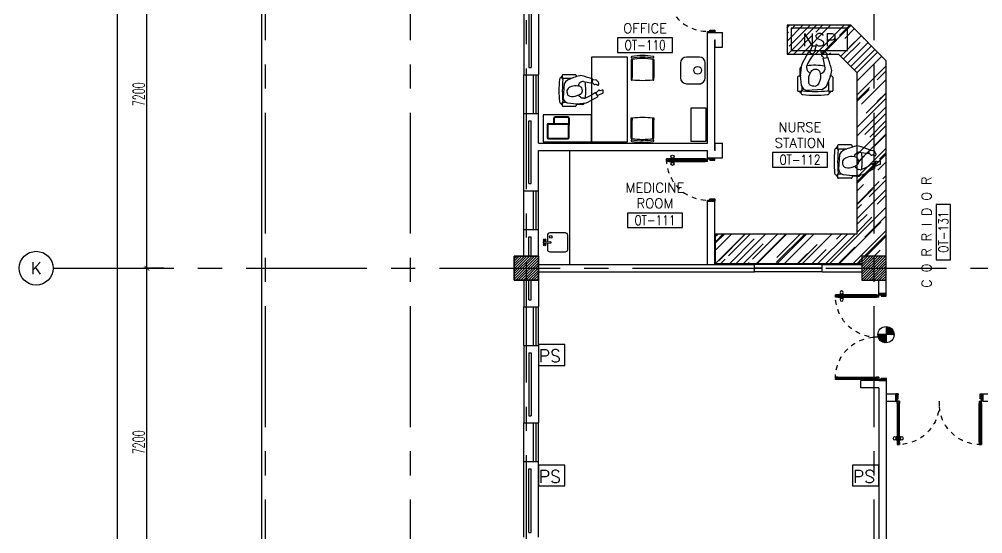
# Model space of a CAD drawing. Extents: x 275967.8 to 276060, y 57291.9 to 57371.4.
# Drawn here: x 275967.84 to 275987.79, y 57337.69 to 57348.33 of the extents above; entities that cross this region are included whole.
import ezdxf
from ezdxf.enums import TextEntityAlignment as Align

# ---------------------------------------------------------------- set-up
doc = ezdxf.new("R2010")
doc.units = 0
doc.header["$MEASUREMENT"] = 0
doc.header["$PDMODE"] = 34
doc.linetypes.add('CENTERX2', pattern=[4, 2.5, -0.5, 0.5, -0.5])
doc.linetypes.add('HIDDEN', pattern=[0.375, 0.25, -0.125])
doc.layers.get('0').update_dxf_attribs({"color": 11, "linetype": 'CONTINUOUS'})
doc.layers.get('DEFPOINTS').update_dxf_attribs({"color": 11, "linetype": 'CONTINUOUS'})
for name, color, linetype in [('AX-CR', 11, 'CONTINUOUS'), ('AX-DIM', 11, 'CONTINUOUS'), ('AX-TXT', 11, 'CONTINUOUS'), ('AXES', 11, 'CENTERX2'), ('COL', 11, 'CONTINUOUS'), ('COUNTER', 11, 'CONTINUOUS'), ('DOOR', 11, 'CONTINUOUS'), ('E-SYSTEM', 4, 'CONTINUOUS'), ('HAT', 11, 'CONTINUOUS'), ('INSUL', 11, 'CONTINUOUS'), ('NON-MEDICAL', 11, 'CONTINUOUS'), ('RM-BOX', 11, 'CONTINUOUS'), ('RM-NAME', 11, 'CONTINUOUS'), ('RM-NO', 11, 'CONTINUOUS'), ('WALL', 11, 'CONTINUOUS'), ('WIN', 11, 'CONTINUOUS')]:
    doc.layers.add(name, color=color, linetype=linetype)
doc.styles.add('ROMANS', font='ROMANS.shx', dxfattribs={"width": 0.6})
doc.dimstyles.new('STANDARD in', dxfattribs={"dimtxt": 0.24, "dimasz": 0.1, "dimexe": 0.07, "dimexo": 0.05, "dimgap": 0.05, "dimtad": 1, "dimdec": 0, "dimlfac": 1000, "dimzin": 0, "dimdsep": 46, "dimtxsty": 'ROMANS', "dimblk": 'ARCHTICK', "dimcen": 0.05, "dimdle": 0.05, "dimclrd": 7, "dimclre": 7, "dimclrt": 2, "dimadec": 0, "dimazin": 0, "dimtfac": 1, "dimtdec": 0, "dimtmove": 2, "dimatfit": 3, "dimldrblk": 'ARCHTICK', "dimfxl": 0, "dimtolj": 1, "dimtzin": 0, "dimarcsym": 0})

# ---------------------------------------------------------------- blocks, each defined once
blk = doc.blocks.new('RM1')
at = {"layer": 'RM-BOX'}
blk.add_lwpolyline([(570, -200), (-570, -200), (-570, -500), (570, -500)], close=True, dxfattribs=at)
at = {"layer": 'RM-NAME', "style": 'ROMANS'}
for tag, p in [('ROOMNAME1', (0, 324)), ('ROOMNAME2', (0, 0))]:
    blk.add_attdef(tag, text='', height=200, dxfattribs=at).set_placement(p, align=Align.MIDDLE)
at = {"layer": 'RM-NO', "style": 'ROMANS', "width": 0.8}
blk.add_attdef('ROOMNO', text='', height=200, dxfattribs=at).set_placement((0, -350), align=Align.MIDDLE)
blk = doc.blocks.new('*X56')
at = {"color": 0}
for p, q in [((31339, 162702), (31827, 163190)), ((31339, 162755), (31774, 163190)), ((31339, 162808), (31721, 163190)), ((31339, 162861), (31668, 163190)), ((31339, 162914), (31615, 163190)), ((31339, 162967), (31562, 163190)), ((31339, 163020), (31509, 163190)), ((31339, 163073), (31456, 163190)), ((31339, 163126), (31403, 163190)), ((31339, 163179), (31350, 163190)), ((31380, 162690), (31839, 163149)), ((31433, 162690), (31839, 163096)), ((31486, 162690), (31839, 163043)), ((31539, 162690), (31839, 162990)), ((31592, 162690), (31839, 162937)), ((31645, 162690), (31839, 162884)), ((31698, 162690), (31839, 162831)), ((31751, 162690), (31839, 162778)), ((31804, 162690), (31839, 162725))]:
    blk.add_line(p, q, dxfattribs=at)
blk = doc.blocks.new('*X55')
at = {"color": 0}
for p, q in [((24139, 162714), (24614, 163190)), ((24139, 162768), (24561, 163190)), ((24139, 162821), (24508, 163190)), ((24139, 162874), (24455, 163190)), ((24139, 162927), (24402, 163190)), ((24139, 162980), (24349, 163190)), ((24139, 163033), (24296, 163190)), ((24139, 163086), (24243, 163190)), ((24139, 163139), (24190, 163190)), ((24168, 162690), (24639, 163161)), ((24221, 162690), (24639, 163108)), ((24274, 162690), (24639, 163055)), ((24327, 162690), (24639, 163002)), ((24380, 162690), (24639, 162949)), ((24433, 162690), (24639, 162896)), ((24486, 162690), (24639, 162843)), ((24539, 162690), (24639, 162790)), ((24592, 162690), (24639, 162737))]:
    blk.add_line(p, q, dxfattribs=at)
blk = doc.blocks.new('AXL')
at = {"layer": 'AX-CR'}
blk.add_circle((-350, 0), 350, dxfattribs=at)
at = {"layer": 'AX-TXT', "style": 'ROMANS'}
blk.add_attdef('AX', text='', height=250, dxfattribs=at).set_placement((-350, 0), align=Align.MIDDLE)
blk = doc.blocks.new('_ARCHTICK')
at = {"color": 0, "linetype": 'ByBlock', "const_width": 0.15}
blk.add_lwpolyline([(-0.5, -0.5), (0.5, 0.5)], dxfattribs=at)
blk = doc.blocks.new('*D166')
at = {"layer": 'AX-DIM', "color": 7, "lineweight": -2, "ltscale": 0.3}
for p, q in [((275969.869, 57298.463), (275969.869, 57357.883)), ((275977.99, 57357.833), (275969.799, 57357.833)), ((275978.669, 57298.513), (275969.799, 57298.513))]:
    blk.add_line(p, q, dxfattribs=at)
at = {"layer": 'DEFPOINTS', "color": 0, "ltscale": 0.3}
for p in [(275969.869, 57357.833), (275978.04, 57357.833), (275978.719, 57298.513)]:
    blk.add_point(p, dxfattribs=at)
at = {"layer": 'AX-DIM', "color": 7, "lineweight": -2, "ltscale": 0.3, "xscale": 0.1, "yscale": 0.1, "zscale": 0.1}
for p, rotation in [((275969.869, 57357.833), 90), ((275969.869, 57298.513), 270)]:
    blk.add_blockref('_ARCHTICK', p, dxfattribs=dict(at, rotation=rotation))
at = {"layer": 'AX-DIM', "color": 2, "ltscale": 0.3, "insert": (275969.699, 57328.173), "char_height": 0.24, "attachment_point": 5, "rotation": 90, "style": 'ROMANS'}
blk.add_mtext('\\A1;59320', dxfattribs=at)
blk = doc.blocks.new('*D162')
at = {"layer": 'AX-DIM', "color": 7, "lineweight": -2, "ltscale": 0.3}
for p, q in [((275970.83, 57350.383), (275970.41, 57350.383)), ((275970.48, 57343.133), (275970.48, 57350.433)), ((275970.83, 57343.183), (275970.41, 57343.183))]:
    blk.add_line(p, q, dxfattribs=at)
at = {"layer": 'DEFPOINTS', "color": 0, "ltscale": 0.3}
for p in [(275970.48, 57350.383), (275970.88, 57350.383), (275970.88, 57343.183)]:
    blk.add_point(p, dxfattribs=at)
at = {"layer": 'AX-DIM', "color": 7, "lineweight": -2, "ltscale": 0.3, "xscale": 0.1, "yscale": 0.1, "zscale": 0.1}
for p, rotation in [((275970.48, 57350.383), 90), ((275970.48, 57343.183), 270)]:
    blk.add_blockref('_ARCHTICK', p, dxfattribs=dict(at, rotation=rotation))
at = {"layer": 'AX-DIM', "color": 2, "ltscale": 0.3, "insert": (275970.31, 57346.783), "char_height": 0.24, "attachment_point": 5, "rotation": 90, "style": 'ROMANS'}
blk.add_mtext('\\A1;7200', dxfattribs=at)
blk = doc.blocks.new('*D161')
at = {"layer": 'AX-DIM', "color": 7, "lineweight": -2, "ltscale": 0.3}
for p, q in [((275970.83, 57343.183), (275970.41, 57343.183)), ((275970.48, 57335.933), (275970.48, 57343.233)), ((275970.83, 57335.983), (275970.41, 57335.983))]:
    blk.add_line(p, q, dxfattribs=at)
at = {"layer": 'DEFPOINTS', "color": 0, "ltscale": 0.3}
for p in [(275970.48, 57343.183), (275970.88, 57343.183), (275970.88, 57335.983)]:
    blk.add_point(p, dxfattribs=at)
at = {"layer": 'AX-DIM', "color": 7, "lineweight": -2, "ltscale": 0.3, "xscale": 0.1, "yscale": 0.1, "zscale": 0.1}
for p, rotation in [((275970.48, 57343.183), 90), ((275970.48, 57335.983), 270)]:
    blk.add_blockref('_ARCHTICK', p, dxfattribs=dict(at, rotation=rotation))
at = {"layer": 'AX-DIM', "color": 2, "ltscale": 0.3, "insert": (275970.31, 57339.583), "char_height": 0.24, "attachment_point": 5, "rotation": 90, "style": 'ROMANS'}
blk.add_mtext('\\A1;7200', dxfattribs=at)
blk = doc.blocks.new('COL50')
at = {"layer": 'COL'}
blk.add_lwpolyline([(-250, 250), (-250, -250), (250, -250), (250, 250)], close=True, dxfattribs=at)
blk = doc.blocks.new('*D150')
at = {"layer": 'AX-DIM', "color": 7, "lineweight": -2, "ltscale": 0.3}
for p, q in [((275972.86, 57333.883), (275972.86, 57370.081)), ((275978.085, 57357.883), (275978.085, 57370.081)), ((275972.81, 57370.011), (275978.135, 57370.011))]:
    blk.add_line(p, q, dxfattribs=at)
at = {"layer": 'DEFPOINTS', "color": 0, "ltscale": 0.3}
for p in [(275978.085, 57370.011), (275978.085, 57357.833), (275972.86, 57333.833)]:
    blk.add_point(p, dxfattribs=at)
at = {"layer": 'AX-DIM', "color": 7, "lineweight": -2, "ltscale": 0.3, "xscale": 0.1, "yscale": 0.1, "zscale": 0.1, "rotation": 180}
blk.add_blockref('_ARCHTICK', (275972.86, 57370.011), dxfattribs=at)
at = {"layer": 'AX-DIM', "color": 7, "lineweight": -2, "ltscale": 0.3, "xscale": 0.1, "yscale": 0.1, "zscale": 0.1}
blk.add_blockref('_ARCHTICK', (275978.085, 57370.011), dxfattribs=at)
at = {"layer": 'AX-DIM', "color": 2, "ltscale": 0.3, "insert": (275975.473, 57370.181), "char_height": 0.24, "attachment_point": 5, "style": 'ROMANS'}
blk.add_mtext('\\A1;5225', dxfattribs=at)
blk = doc.blocks.new('A1')
at = {"layer": 'COUNTER'}
for p, q in [((1319, 0), (0, 0)), ((0, 0), (0, -600)), ((2050, -731), (1319, 0)), ((1070, -600), (0, -600)), ((1450, -980), (1070, -600)), ((2050, -4775), (2050, -731)), ((1450, -4312), (1450, -980)), ((-1480, -4312), (1450, -4312)), ((-1480, -4927), (-1480, -4312)), ((-1480, -4927), (1550, -4927))]:
    blk.add_line(p, q, dxfattribs=at)
blk = doc.blocks.new('A$C272A55A0')
at = {"layer": 'DOOR', "color": 0, "linetype": 'ByBlock'}
for p, q in [((0, 900), (0, 1050)), ((50, 1050), (0, 1050)), ((50, 950), (50, 1050)), ((1750, 950), (1750, 1050)), ((1750, 1050), (1800, 1050)), ((1800, 1050), (1800, 900)), ((0, 900), (25, 900)), ((25, 950), (50, 950)), ((25, 900), (25, 950)), ((75, 900), (25, 900)), ((25, 850), (25, 900)), ((42, 850), (25, 850)), ((58, 870), (42, 870)), ((42, 870), (42, 850)), ((58, 850), (58, 870)), ((75, 850), (58, 850)), ((75, 900), (75, 850)), ((1725, 900), (1775, 900)), ((1725, 900), (1725, 850)), ((1725, 850), (1742, 850)), ((1742, 870), (1758, 870)), ((1742, 850), (1742, 870)), ((1775, 950), (1750, 950)), ((1758, 870), (1758, 850)), ((1758, 850), (1775, 850)), ((1775, 900), (1775, 950)), ((1800, 900), (1775, 900)), ((1775, 850), (1775, 900)), ((25, 50), (42, 50)), ((25, 50), (25, 0)), ((25, 0), (75, 0)), ((75, 0), (25, 0)), ((42, 50), (42, 30)), ((42, 30), (58, 30)), ((58, 50), (75, 50)), ((58, 50), (58, 30)), ((75, 50), (75, 0)), ((1718, 160), (1709, 160)), ((1709, 95), (1709, 160)), ((1718, 95), (1709, 95)), ((1725, 173), (1718, 173)), ((1718, 173), (1718, 83)), ((1718, 95), (1718, 160)), ((1725, 83), (1718, 83)), ((1742, 50), (1725, 50)), ((1725, 50), (1725, 0)), ((1775, 0), (1725, 0)), ((1725, 0), (1775, 0)), ((1742, 50), (1742, 30)), ((1758, 30), (1742, 30)), ((1775, 50), (1758, 50)), ((1758, 50), (1758, 30)), ((1775, 173), (1782, 173)), ((1775, 83), (1782, 83)), ((1775, 50), (1775, 0)), ((1782, 173), (1782, 83)), ((1782, 160), (1791, 160)), ((1782, 95), (1782, 160)), ((1782, 95), (1791, 95)), ((1791, 95), (1791, 160))]:
    blk.add_line(p, q, dxfattribs=at)
at = {"layer": 'DOOR', "color": 9, "linetype": 'ByBlock'}
for p, q in [((50, 1050), (0, 1010)), ((50, 1050), (0, 937)), ((50, 1050), (37, 950)), ((1750, 1050), (1800, 1010)), ((1750, 1050), (1800, 937)), ((1750, 1050), (1763, 950))]:
    blk.add_line(p, q, dxfattribs=at)
at = {"layer": 'DOOR', "linetype": 'ByBlock'}
for p, q in [((25, 850), (25, 50)), ((42, 850), (42, 50)), ((58, 850), (58, 50)), ((75, 50), (75, 850)), ((1725, 50), (1725, 850)), ((1742, 850), (1742, 50)), ((1758, 850), (1758, 50)), ((1775, 850), (1775, 50))]:
    blk.add_line(p, q, dxfattribs=at)
at = {"layer": 'DOOR', "color": 0, "linetype": 'ByBlock'}
for centre in [(1676, 128), (1824, 128)]:
    blk.add_circle(centre, 32.4, dxfattribs=at)
at = {"layer": 'DOOR', "color": 9, "linetype": 'ByBlock'}
for centre, radius, start, end in [((50, 1050), 54.4, 203.2074, 270), ((50, 1050), 34.4, 180, 270), ((50, 1050), 14.4, 180, 270), ((1750, 1050), 14.4, 270, 0), ((1750, 1050), 34.4, 270, 0), ((1750, 1050), 54.4, 270, 336.7926), ((50, 1050), 74.4, 227.7764, 270), ((50, 1050), 94.4, 238.0182, 270), ((50, 1050), 114, 244.0838, 257.3774), ((50, 1050), 134, 248.1598, 259.28), ((50, 1050), 154, 251.1053, 256.2858), ((1750, 1050), 74.4, 270, 312.2236), ((1750, 1050), 94.4, 270, 301.9818), ((1750, 1050), 114, 282.6226, 295.9162), ((1750, 1050), 134, 280.72, 291.8402), ((1750, 1050), 154, 283.7142, 288.8947)]:
    blk.add_arc(centre, radius, start, end, dxfattribs=at)
at = {"layer": 'DOOR', "linetype": 'HIDDEN', "ltscale": 0.5}
for centre, start, end in [((50, 851), 268.3174, 3.2965), ((1750, 851), 176.7035, 271.6826)]:
    blk.add_arc(centre, 851, start, end, dxfattribs=at)
at = {"layer": 'WALL', "linetype": 'ByBlock'}
blk.add_line((1800, 900), (1800, 1050), dxfattribs=at)
blk = doc.blocks.new('DOOR90')
at = {"layer": 'DOOR', "color": 0, "linetype": 'ByBlock'}
for p, q in [((-150, 0), (-150, -25)), ((-150, 0), (0, 0)), ((0, -50), (0, 0)), ((-1000, -25), (-1000, -75)), ((-1000, -75), (-1000, -25)), ((-950, -25), (-1000, -25)), ((-950, -75), (-1000, -75)), ((-970, -42), (-970, -58)), ((-950, -42), (-970, -42)), ((-950, -58), (-970, -58)), ((-950, -25), (-950, -42)), ((-950, -58), (-950, -75)), ((-918, -25), (-918, -18)), ((-828, -18), (-918, -18)), ((-918, -75), (-918, -82)), ((-828, -82), (-918, -82)), ((-905, -18), (-905, -9)), ((-905, -9), (-840, -9)), ((-905, -18), (-840, -18)), ((-905, -82), (-905, -91)), ((-905, -82), (-840, -82)), ((-905, -91), (-840, -91)), ((-840, -18), (-840, -9)), ((-840, -82), (-840, -91)), ((-828, -25), (-828, -18)), ((-828, -75), (-828, -82)), ((-200, -42), (-200, -25)), ((-200, -25), (-150, -25)), ((-180, -42), (-200, -42)), ((-200, -75), (-200, -58)), ((-200, -58), (-180, -58)), ((-150, -75), (-200, -75)), ((-180, -58), (-180, -42)), ((-150, -75), (-150, -25)), ((-150, -25), (-100, -25)), ((-100, -25), (-100, -50)), ((-100, -50), (0, -50)), ((-150, -900), (-150, -875)), ((-150, -875), (-100, -875)), ((0, -900), (-150, -900)), ((-150, -900), (0, -900)), ((-100, -850), (0, -850)), ((-100, -875), (-100, -850)), ((0, -850), (0, -900))]:
    blk.add_line(p, q, dxfattribs=at)
at = {"layer": 'DOOR', "color": 9, "linetype": 'ByBlock'}
for p, q in [((0, -50), (-114, 0)), ((0, -50), (-40, 0)), ((0, -50), (-100, -37)), ((0, -850), (-114, -900)), ((0, -850), (-100, -863)), ((0, -850), (-40, -900))]:
    blk.add_line(p, q, dxfattribs=at)
at = {"layer": 'DOOR', "linetype": 'ByBlock'}
for p, q in [((-200, -25), (-950, -25)), ((-200, -42), (-950, -42)), ((-200, -58), (-950, -58)), ((-950, -75), (-200, -75))]:
    blk.add_line(p, q, dxfattribs=at)
at = {"layer": 'DOOR', "color": 0, "linetype": 'ByBlock'}
for centre in [(-873, 24), (-873, -124)]:
    blk.add_circle(centre, 32.4, dxfattribs=at)
at = {"layer": 'DOOR', "color": 9, "linetype": 'ByBlock'}
for centre, radius, start, end in [((0, -50), 154, 161.1053, 166.2858), ((0, -50), 134, 158.1598, 169.28), ((0, -50), 94.4, 148.0182, 180), ((0, -50), 74.4, 137.7764, 180), ((0, -50), 114, 154.0838, 167.3774), ((0, -50), 54.4, 113.2074, 180), ((0, -50), 34.4, 90, 180), ((0, -50), 14.4, 90, 180), ((0, -850), 154, 193.7142, 198.8947), ((0, -850), 134, 190.72, 201.8402), ((0, -850), 94.4, 180, 211.9818), ((0, -850), 74.4, 180, 222.2236), ((0, -850), 54.4, 180, 246.7926), ((0, -850), 34.4, 180, 270), ((0, -850), 14.4, 180, 270)]:
    blk.add_arc(centre, radius, start, end, dxfattribs=at)
at = {"layer": 'DOOR', "linetype": 'HIDDEN', "ltscale": 0.5}
blk.add_arc((-150, -25), 850, 180, 270, dxfattribs=at)

msp = doc.modelspace()

# ---------------------------------------------------------------- hatches: boundary and pattern name
at = {"layer": 'COUNTER'}
h = msp.add_hatch(dxfattribs=at)
h.set_pattern_fill('AR-RROOF', color=11, scale=0.3, angle=45, style=0)
h.paths.add_polyline_path([(275984.8055, 57347.6079), (275985.1855, 57347.2279), (275985.1855, 57346.7829), (275985.5355, 57346.7829), (275985.5355, 57347.7265), (275985.054, 57348.2079), (275983.7355, 57348.2079), (275983.7355, 57347.6079)])
h.paths.add_polyline_path([(275985.5355, 57346.7829), (275985.1855, 57346.7829), (275985.1855, 57343.8955), (275982.2555, 57343.8955), (275982.2555, 57343.2805), (275985.2855, 57343.2805), (275985.2855, 57343.4329), (275985.5355, 57343.4329)])
h.paths.add_polyline_path([(275985.7855, 57346.7829), (275985.5355, 57346.7829), (275985.5355, 57343.4329), (275985.7855, 57343.4329)])
h.paths.add_polyline_path([(275985.5355, 57347.7265), (275985.5355, 57346.7829), (275985.7855, 57346.7829), (275985.7855, 57347.4765)])

# ---------------------------------------------------------------- linework, layer by layer
at = {"layer": 'AXES'}
for p, q in [((275972.9355, 57291.8986), (275972.9355, 57370.7113)), ((275975.9355, 57291.8986), (275975.9355, 57370.7113)), ((275978.3355, 57336.8179), (275978.3355, 57370.7113)), ((275985.5355, 57291.8986), (275985.5355, 57370.7113)), ((275968.5355, 57343.1829), (276036.5755, 57343.1829))]:
    msp.add_line(p, q, dxfattribs=at)
at = {"layer": 'E-SYSTEM', "color": 4}
for p, q in [((275985.7828, 57341.9764), (275985.7828, 57341.642)), ((275985.7828, 57341.9642), (275985.7945, 57341.9759)), ((275985.7828, 57341.9465), (275985.8103, 57341.9741)), ((275985.7828, 57341.9289), (275985.8249, 57341.971)), ((275985.7828, 57341.9112), (275985.8384, 57341.9668)), ((275985.7828, 57341.8935), (275985.8511, 57341.9618)), ((275985.7828, 57341.8758), (275985.8629, 57341.9559)), ((275985.7828, 57341.8581), (275985.874, 57341.9493)), ((275985.7828, 57341.8405), (275985.8843, 57341.942)), ((275985.7828, 57341.8228), (275985.894, 57341.934)), ((275985.7869, 57341.8092), (275985.903, 57341.9253)), ((275985.8045, 57341.8092), (275985.9114, 57341.916)), ((275985.8222, 57341.8092), (275985.9191, 57341.906)), ((275985.8399, 57341.8092), (275985.9261, 57341.8953)), ((275985.95, 57341.8092), (275985.6156, 57341.8092)), ((275985.616, 57341.7975), (275985.6278, 57341.8092)), ((275985.6179, 57341.7816), (275985.6454, 57341.8092)), ((275985.621, 57341.7671), (275985.6631, 57341.8092)), ((275985.6252, 57341.7535), (275985.6808, 57341.8092)), ((275985.6302, 57341.7409), (275985.6985, 57341.8092)), ((275985.6361, 57341.7291), (275985.7162, 57341.8092)), ((275985.6427, 57341.718), (275985.7338, 57341.8092)), ((275985.65, 57341.7077), (275985.7515, 57341.8092)), ((275985.658, 57341.698), (275985.7692, 57341.8092)), ((275985.6666, 57341.689), (275985.7828, 57341.8051)), ((275985.676, 57341.6806), (275985.7828, 57341.7874)), ((275985.686, 57341.6729), (275985.7828, 57341.7698)), ((275985.6966, 57341.6659), (275985.7828, 57341.7521)), ((275985.7081, 57341.6597), (275985.7828, 57341.7344)), ((275985.7202, 57341.6542), (275985.7828, 57341.7167)), ((275985.7333, 57341.6495), (275985.7828, 57341.699)), ((275985.8576, 57341.8092), (275985.9323, 57341.8839)), ((275985.8753, 57341.8092), (275985.9378, 57341.8717)), ((275985.8929, 57341.8092), (275985.9425, 57341.8587)), ((275985.9106, 57341.8092), (275985.9461, 57341.8447)), ((275985.9283, 57341.8092), (275985.9487, 57341.8296)), ((275985.946, 57341.8092), (275985.9499, 57341.8131)), ((275985.7473, 57341.6458), (275985.7828, 57341.6814)), ((275985.7624, 57341.6433), (275985.7828, 57341.6637)), ((275985.7788, 57341.6421), (275985.7828, 57341.646))]:
    msp.add_line(p, q, dxfattribs=at)
for points in [[(275983.821, 57348.1474), (275983.821, 57347.6897), (275984.9842, 57347.6897), (275984.9842, 57348.1474)], [(275978.5855, 57341.6023), (275978.5855, 57341.1737), (275979.1307, 57341.1737), (275979.1307, 57341.6023)], [(275978.5855, 57339.1082), (275978.5855, 57338.6796), (275979.1307, 57338.6796), (275979.1307, 57339.1082)], [(275985.0903, 57339.1082), (275985.0903, 57338.6796), (275985.6355, 57338.6796), (275985.6355, 57339.1082)]]:
    msp.add_lwpolyline(points, close=True, dxfattribs=at)
msp.add_circle((275985.7828, 57341.8092), 0.1672, dxfattribs=at)
at = {"layer": 'INSUL'}
for p, q in [((275978.3855, 57350.1329), (275978.3855, 57347.3329)), ((275978.4355, 57350.1329), (275978.4355, 57347.3329)), ((275978.3855, 57347.3329), (275978.4355, 57347.3329)), ((275978.3855, 57344.9329), (275978.3855, 57346.2329)), ((275978.3855, 57346.2329), (275978.4355, 57346.2329)), ((275978.4355, 57344.9329), (275978.4355, 57346.2329)), ((275978.3855, 57344.9329), (275978.4355, 57344.9329)), ((275978.3855, 57343.8329), (275978.4355, 57343.8329)), ((275978.3855, 57343.4329), (275978.3855, 57343.8329)), ((275978.4355, 57343.4329), (275978.4355, 57343.8329)), ((275978.3855, 57342.5329), (275978.3855, 57342.9329)), ((275978.4355, 57342.5329), (275978.4355, 57342.9329)), ((275978.3855, 57342.5329), (275978.4355, 57342.5329)), ((275978.3855, 57341.4329), (275978.3855, 57340.1329)), ((275978.3855, 57341.4329), (275978.4355, 57341.4329)), ((275978.4355, 57341.4329), (275978.4355, 57340.1329)), ((275978.3855, 57340.1329), (275978.4355, 57340.1329)), ((275978.3855, 57339.0329), (275978.4355, 57339.0329)), ((275978.3855, 57337.7179), (275978.3855, 57339.0329)), ((275978.4355, 57337.7179), (275978.4355, 57339.0329)), ((275978.3855, 57337.7179), (275978.4355, 57337.7179))]:
    msp.add_line(p, q, dxfattribs=at)
at = {"layer": 'NON-MEDICAL'}
for p, q in [((275980.4318, 57347.5468), (275979.6818, 57347.5468)), ((275979.6818, 57347.5468), (275979.6818, 57345.7968)), ((275980.4318, 57345.7968), (275980.4318, 57347.5468)), ((275980.5095, 57347.504), (275980.5063, 57347.5007)), ((275980.5063, 57347.5007), (275980.5063, 57347.1272)), ((275980.5095, 57347.504), (275980.523, 57347.504)), ((275980.523, 57347.504), (275980.5263, 57347.5007)), ((275980.5263, 57347.5007), (275980.5263, 57347.1272)), ((275980.7256, 57347.5492), (275980.7256, 57347.5211)), ((275980.7561, 57347.5492), (275980.7561, 57347.5211)), ((275980.9595, 57347.504), (275980.9563, 57347.5007)), ((275980.9563, 57347.5007), (275980.9563, 57347.1272)), ((275980.9595, 57347.504), (275980.973, 57347.504)), ((275980.973, 57347.504), (275980.9763, 57347.5007)), ((275980.9763, 57347.5007), (275980.9763, 57347.1272)), ((275981.9198, 57347.549), (275981.6482, 57347.549)), ((275984.044, 57347.4141), (275984.1826, 57347.6658)), ((275984.2117, 57347.5107), (275984.167, 57347.423)), ((275984.1826, 57347.6658), (275984.2719, 57347.6007)), ((275984.2719, 57347.6007), (275984.2117, 57347.5107)), ((275984.4829, 57347.5283), (275984.5776, 57347.541)), ((275984.4902, 57347.5005), (275984.4829, 57347.5283)), ((275984.5177, 57347.3643), (275984.4902, 57347.5005)), ((275981.5279, 57347.4287), (275981.5279, 57347.1208)), ((275982.0401, 57347.1208), (275982.0401, 57347.4287)), ((275983.9971, 57347.297), (275983.9971, 57347.1589)), ((275984.0127, 57347.1784), (275984.0374, 57347.3934)), ((275984.1375, 57347.3371), (275984.1428, 57347.2977)), ((275984.167, 57347.423), (275984.142, 57347.368)), ((275984.5217, 57347.3286), (275984.5177, 57347.3643)), ((275984.5221, 57347.326), (275984.5217, 57347.3286)), ((275979.0523, 57347.1259), (275979.0523, 57347.1225)), ((275979.0805, 57347.1467), (275979.0731, 57347.1467)), ((275979.0805, 57347.1734), (275979.0805, 57347.1263)), ((275979.346, 57347.1872), (275979.0943, 57347.1872)), ((275979.2604, 57347.1062), (275979.1007, 57347.1062)), ((275979.1879, 57347.0758), (275979.1441, 57347.0414)), ((275979.3663, 57347.167), (275979.3663, 57347.1432)), ((275979.6974, 57347.0087), (275979.7088, 57347.094)), ((275980.5095, 57347.124), (275980.5063, 57347.1272)), ((275980.5095, 57347.124), (275980.523, 57347.124)), ((275980.5263, 57347.1272), (275980.523, 57347.124)), ((275980.9595, 57347.124), (275980.9563, 57347.1272)), ((275980.9595, 57347.124), (275980.973, 57347.124)), ((275980.9763, 57347.1272), (275980.973, 57347.124)), ((275983.95, 57347.1364), (275983.95, 57346.8568)), ((275984.0133, 57347.1589), (275983.9725, 57347.1589)), ((275984.0329, 57346.9685), (275984.0126, 57347.1662)), ((275984.1572, 57347.2672), (275984.1975, 57347.2234)), ((275984.1975, 57347.2234), (275984.2163, 57347.2172)), ((275984.4217, 57347.2033), (275984.4555, 57347.2185)), ((275984.4555, 57347.2185), (275984.4774, 57347.2298)), ((275984.4774, 57347.2298), (275984.4953, 57347.2468)), ((275984.6587, 57347.1589), (275984.6323, 57347.1589)), ((275984.6812, 57347.1364), (275984.6812, 57346.8568)), ((275979.1157, 57346.9961), (275979.1, 57346.7083)), ((275979.1441, 57347.0414), (275979.1157, 57346.9961)), ((275979.4062, 57346.9537), (275979.4198, 57346.9841)), ((275979.4198, 57346.9841), (275979.43, 57347.0038)), ((275979.43, 57347.0038), (275979.4454, 57347.0199)), ((275979.5166, 57347.044), (275979.5189, 57347.0437)), ((275979.5189, 57347.0437), (275979.5511, 57347.04)), ((275979.5511, 57347.04), (275979.5927, 57347.0335)), ((275979.5927, 57347.0335), (275979.63, 57347.0262)), ((275979.63, 57347.0262), (275979.6724, 57347.0153)), ((275979.6724, 57347.0153), (275979.6974, 57347.0087)), ((275981.6482, 57347.0005), (275981.9561, 57347.0005)), ((275984.0345, 57346.9558), (275984.0329, 57346.9685)), ((275984.04, 57346.9397), (275984.04, 57346.8638)), ((275984.4689, 57346.8805), (275984.1491, 57346.8631)), ((275984.5192, 57346.9121), (275984.4689, 57346.8805)), ((275984.5574, 57346.9608), (275984.5192, 57346.9121)), ((275984.5912, 57347.0413), (275984.5912, 57346.8638)), ((275979.4242, 57346.7519), (275979.4187, 57346.7687)), ((275979.4637, 57346.7156), (275979.4242, 57346.7519)), ((275979.5266, 57346.6978), (275979.4911, 57346.7026)), ((275979.6039, 57346.7244), (275979.5544, 57346.7019)), ((275979.5959, 57346.6137), (275979.8224, 57346.7384)), ((275979.6828, 57346.7646), (275979.6039, 57346.7244)), ((275979.7639, 57346.8188), (275979.6828, 57346.7646)), ((275979.8224, 57346.7384), (275979.7639, 57346.8188)), ((275984.0176, 57346.8415), (275983.9653, 57346.8415)), ((275983.995, 57346.8415), (275983.995, 57346.8332)), ((275984.0219, 57346.8101), (275984.0181, 57346.8101)), ((275984.6131, 57346.8101), (275984.6093, 57346.8101)), ((275984.6659, 57346.8415), (275984.6136, 57346.8415)), ((275984.6362, 57346.8415), (275984.6362, 57346.8332)), ((275979.0523, 57346.5938), (275979.0523, 57346.5904)), ((275979.0805, 57346.5696), (275979.0731, 57346.5696)), ((275979.0805, 57346.59), (275979.0805, 57346.5429)), ((275979.346, 57346.5291), (275979.0943, 57346.5291)), ((275979.1689, 57346.6101), (275979.1007, 57346.6101)), ((275979.1835, 57346.6052), (275979.1949, 57346.6037)), ((275979.1949, 57346.6037), (275979.3728, 57346.5854)), ((275979.3663, 57346.5861), (275979.3663, 57346.5493)), ((275979.4905, 57346.5715), (275979.3663, 57346.5715)), ((275979.3838, 57346.5855), (275979.5773, 57346.6078)), ((275981.751, 57345.8027), (275981.751, 57346.5027)), ((275981.751, 57346.5027), (275982.051, 57346.5027)), ((275982.051, 57346.5027), (275982.051, 57345.8027)), ((275978.6818, 57346.3593), (275978.6818, 57345.7968)), ((275979.6818, 57346.3593), (275978.6818, 57346.3593)), ((275978.9072, 57346.1744), (275978.9072, 57346.2906)), ((275978.9072, 57346.1744), (275978.9072, 57346.2906)), ((275978.9197, 57346.1744), (275978.9197, 57346.2906)), ((275978.9197, 57346.1744), (275978.9197, 57346.2906)), ((275979.1984, 57346.3156), (275978.9322, 57346.3156)), ((275979.1984, 57346.3156), (275978.9322, 57346.3156)), ((275979.1984, 57346.3031), (275978.9322, 57346.3031)), ((275979.1984, 57346.3031), (275978.9322, 57346.3031)), ((275979.2109, 57346.2906), (275979.2109, 57346.171)), ((275979.2109, 57346.2906), (275979.2109, 57346.171)), ((275979.2234, 57346.2906), (275979.2234, 57346.1494)), ((275979.2234, 57346.2906), (275979.2234, 57346.1494)), ((275979.6818, 57345.7968), (275979.6818, 57346.3593)), ((275978.7659, 57346.1494), (275978.7659, 57345.8831)), ((275978.7659, 57346.1494), (275978.7659, 57345.8831)), ((275978.7784, 57346.1494), (275978.7784, 57345.8831)), ((275978.7784, 57346.1494), (275978.7784, 57345.8831)), ((275978.7909, 57346.1744), (275979.1984, 57346.1744)), ((275978.7909, 57346.1744), (275979.1984, 57346.1744)), ((275978.7909, 57346.1619), (275979.1984, 57346.1619)), ((275978.7909, 57346.1619), (275979.1984, 57346.1619)), ((275979.2109, 57345.8831), (275979.2109, 57346.1494)), ((275979.2109, 57345.8831), (275979.2109, 57346.1494)), ((275979.2234, 57345.8831), (275979.2234, 57346.1494)), ((275979.2234, 57345.8831), (275979.2234, 57346.1494)), ((275980.5095, 57346.2461), (275980.5063, 57346.2429)), ((275980.5063, 57345.8694), (275980.5063, 57346.2429)), ((275980.5095, 57346.2461), (275980.523, 57346.2461)), ((275980.5263, 57346.2429), (275980.523, 57346.2461)), ((275980.5263, 57345.8694), (275980.5263, 57346.2429)), ((275980.9595, 57346.2461), (275980.9563, 57346.2429)), ((275980.9563, 57345.8694), (275980.9563, 57346.2429)), ((275980.9595, 57346.2461), (275980.973, 57346.2461)), ((275980.9763, 57346.2429), (275980.973, 57346.2461)), ((275980.9763, 57345.8694), (275980.9763, 57346.2429)), ((275978.6818, 57345.7968), (275979.6818, 57345.7968)), ((275978.7909, 57345.8706), (275979.1984, 57345.8706)), ((275978.7909, 57345.8706), (275979.1984, 57345.8706)), ((275978.7909, 57345.8581), (275979.1984, 57345.8581)), ((275978.7909, 57345.8581), (275979.1984, 57345.8581)), ((275979.6818, 57345.7968), (275980.4318, 57345.7968)), ((275979.6818, 57345.7968), (275980.4318, 57345.7968)), ((275980.5095, 57345.8661), (275980.5063, 57345.8694)), ((275980.5095, 57345.8661), (275980.523, 57345.8661)), ((275980.523, 57345.8661), (275980.5263, 57345.8694)), ((275980.7256, 57345.8209), (275980.7256, 57345.849)), ((275980.7561, 57345.8209), (275980.7561, 57345.849)), ((275980.9595, 57345.8661), (275980.9563, 57345.8694)), ((275980.9595, 57345.8661), (275980.973, 57345.8661)), ((275980.973, 57345.8661), (275980.9763, 57345.8694)), ((275982.051, 57345.8027), (275981.751, 57345.8027)), ((275984.7813, 57345.6911), (275984.7736, 57345.6911)), ((275984.7813, 57345.7191), (275984.7813, 57345.6698)), ((275985.0599, 57345.7336), (275984.7958, 57345.7336)), ((275985.0812, 57345.7124), (275985.0812, 57345.6874)), ((275979.2355, 57343.2543), (275979.2355, 57345.6209)), ((275984.7518, 57345.6693), (275984.7518, 57345.6657)), ((275984.8182, 57345.5331), (275984.8018, 57345.2311)), ((275984.9701, 57345.6486), (275984.8025, 57345.6486)), ((275984.8481, 57345.5806), (275984.8182, 57345.5331)), ((275984.8941, 57345.6167), (275984.8481, 57345.5806)), ((275985.1231, 57345.4886), (275985.1374, 57345.5205)), ((275985.1374, 57345.5205), (275985.1481, 57345.5412)), ((275985.1481, 57345.5412), (275985.1642, 57345.558)), ((275985.2389, 57345.5834), (275985.2414, 57345.583)), ((275985.2414, 57345.583), (275985.2751, 57345.5792)), ((275985.2751, 57345.5792), (275985.4298, 57345.5549)), ((275985.4298, 57345.5549), (275985.4406, 57345.6358)), ((275985.142, 57345.2768), (275985.1362, 57345.2945)), ((275985.4134, 57345.2902), (275985.3306, 57345.248)), ((275985.4984, 57345.347), (275985.4134, 57345.2902)), ((275985.5598, 57345.2627), (275985.4984, 57345.347)), ((275984.7518, 57345.1109), (275984.7518, 57345.1073)), ((275984.7813, 57345.0855), (275984.7736, 57345.0855)), ((275984.7813, 57345.1069), (275984.7813, 57345.0575)), ((275984.8741, 57345.128), (275984.8025, 57345.128)), ((275984.8894, 57345.1229), (275984.9013, 57345.1213)), ((275984.9013, 57345.1213), (275985.0881, 57345.1021)), ((275985.0812, 57345.1029), (275985.0812, 57345.0643)), ((275985.2115, 57345.0875), (275985.0812, 57345.0875)), ((275985.0996, 57345.1022), (275985.3026, 57345.1256)), ((275985.1834, 57345.2387), (275985.142, 57345.2768)), ((275985.2495, 57345.2201), (275985.2122, 57345.2251)), ((275985.3306, 57345.248), (275985.2786, 57345.2243)), ((275985.3222, 57345.1318), (275985.5598, 57345.2627)), ((275985.0599, 57345.043), (275984.7958, 57345.043)), ((275979.1428, 57343.9148), (275978.8217, 57343.9148)), ((275978.6836, 57343.7345), (275978.6836, 57343.7024)), ((275978.6836, 57343.7345), (275978.8389, 57343.7284)), ((275978.6836, 57343.7024), (275978.8389, 57343.7085)), ((275978.7718, 57343.8649), (275978.7718, 57343.7284)), ((275978.7718, 57343.7085), (275978.7718, 57343.572)), ((275979.1927, 57343.572), (275979.1927, 57343.8649)), ((275978.8217, 57343.5221), (275979.1428, 57343.5221))]:
    msp.add_line(p, q, dxfattribs=at)
for points in [[(275984.2589, 57347.6106), (275984.3281, 57347.6812, 0.4458327), (275984.3275, 57347.6908), (275984.3256, 57347.6923, -0.3042703), (275984.319, 57347.7129), (275984.335, 57347.7684, 0.5099825), (275984.3285, 57347.7767), (275984.2668, 57347.7745, 0.292523), (275984.2496, 57347.7626), (275984.2029, 57347.6513)], [(275984.5699, 57347.5387), (275984.5608, 57347.6141, 0.1665035), (275984.5561, 57347.6239), (275984.5223, 57347.658, 0.116666), (275984.5157, 57347.6621), (275984.4756, 57347.6756, 0.1815827), (275984.4638, 57347.6752), (275984.4365, 57347.6639, 0.5662747), (275984.4351, 57347.6544, -0.3727106), (275984.4473, 57347.583, 0.4583706), (275984.4499, 57347.5749, -0.2106222), (275984.4941, 57347.5284)], [(275984.4273, 57347.1631, -0.1280623), (275984.3923, 57347.0138, -0.2157166), (275984.3207, 57346.9456), (275984.2858, 57346.9465), (275984.2615, 57346.9505), (275984.2282, 57346.9611, -0.2424325), (275984.1868, 57347.0131, -0.1365134), (275984.2, 57347.1812), (275984.2327, 57347.251, -0.297129), (275984.3125, 57347.3031, -0.1389863), (275984.376, 57347.2865, -0.1051671), (275984.4033, 57347.2623), (275984.4147, 57347.2404), (275984.4203, 57347.2144), (275984.4268, 57347.1632)], [(275979.708, 57347.087), (275979.7759, 57347.0788, -0.1665035), (275979.7847, 57347.0745), (275979.8154, 57347.0442, -0.116666), (275979.8191, 57347.0383), (275979.8313, 57347.0022, -0.1815827), (275979.8309, 57346.9915), (275979.8207, 57346.9669, -0.5662747), (275979.8121, 57346.9657, 0.3727106), (275979.7479, 57346.9767, -0.4583706), (275979.7406, 57346.979, 0.2106222), (275979.6988, 57347.0188)], [(275979.37, 57346.9587, 0.1280623), (275979.2356, 57346.9271, 0.2157166), (275979.1743, 57346.8628), (275979.175, 57346.8314), (275979.1787, 57346.8094), (275979.1882, 57346.7795, 0.2424325), (275979.235, 57346.7423, 0.1365134), (275979.3863, 57346.7541), (275979.4491, 57346.7836, 0.297129), (275979.496, 57346.8554, 0.1389863), (275979.4811, 57346.9125, 0.1051671), (275979.4593, 57346.9371), (275979.4395, 57346.9473), (275979.4161, 57346.9524), (275979.3701, 57346.9582)], [(275979.7728, 57346.8071), (275979.8363, 57346.8694, -0.4458327), (275979.8449, 57346.8689), (275979.8463, 57346.8672, 0.3042703), (275979.8648, 57346.8612), (275979.9148, 57346.8756, -0.5099825), (275979.9222, 57346.8698), (275979.9202, 57346.8142, -0.292523), (275979.9095, 57346.7987), (275979.8094, 57346.7567)], [(275985.0851, 57345.4938, 0.1280623), (275984.9441, 57345.4607, 0.2157166), (275984.8797, 57345.3932), (275984.8805, 57345.3602), (275984.8844, 57345.3372), (275984.8943, 57345.3058, 0.2424325), (275984.9435, 57345.2667, 0.1365134), (275985.1022, 57345.2791), (275985.1681, 57345.3101, 0.297129), (275985.2173, 57345.3854, 0.1389863), (275985.2017, 57345.4454, 0.1051671), (275985.1788, 57345.4712), (275985.1581, 57345.4819), (275985.1335, 57345.4872), (275985.0852, 57345.4933)], [(275985.4398, 57345.6285), (275985.511, 57345.6199, -0.1665035), (275985.5203, 57345.6154), (275985.5525, 57345.5836, -0.116666), (275985.5564, 57345.5773), (275985.5692, 57345.5395, -0.1815827), (275985.5688, 57345.5283), (275985.5581, 57345.5025, -0.5662747), (275985.5491, 57345.5011, 0.3727106), (275985.4816, 57345.5127, -0.4583706), (275985.474, 57345.5152, 0.2106222), (275985.4301, 57345.5569)], [(275985.5078, 57345.3347), (275985.5744, 57345.4002, -0.4458327), (275985.5835, 57345.3996), (275985.5849, 57345.3978, 0.3042703), (275985.6044, 57345.3915), (275985.6568, 57345.4066, -0.5099825), (275985.6646, 57345.4005), (275985.6625, 57345.3422, -0.292523), (275985.6513, 57345.3259), (275985.5462, 57345.2819)]]:
    msp.add_lwpolyline(points, format="xyb", dxfattribs=at)
for points in [[(275980.5063, 57347.1207), (275980.5063, 57347.0772), (275980.5095, 57347.074), (275980.523, 57347.074), (275980.5263, 57347.0772), (275980.5263, 57347.1207), (275980.523, 57347.124), (275980.5095, 57347.124)], [(275980.9563, 57347.1207), (275980.9563, 57347.0772), (275980.9595, 57347.074), (275980.973, 57347.074), (275980.9763, 57347.0772), (275980.9763, 57347.1207), (275980.973, 57347.124), (275980.9595, 57347.124)], [(275980.5063, 57346.2494), (275980.5063, 57346.2929), (275980.5095, 57346.2961), (275980.523, 57346.2961), (275980.5263, 57346.2929), (275980.5263, 57346.2494), (275980.523, 57346.2461), (275980.5095, 57346.2461)], [(275980.9563, 57346.2494), (275980.9563, 57346.2929), (275980.9595, 57346.2961), (275980.973, 57346.2961), (275980.9763, 57346.2929), (275980.9763, 57346.2494), (275980.973, 57346.2461), (275980.9595, 57346.2461)]]:
    msp.add_lwpolyline(points, close=True, dxfattribs=at)
for centre, radius in [((275981.8824, 57347.2773), 0.0787), ((275978.7147, 57343.7682), 0.0217), ((275978.7147, 57343.6687), 0.0217), ((275978.7147, 57343.7682), 0.014), ((275978.7147, 57343.6687), 0.014), ((275978.8413, 57343.8329), 0.0255)]:
    msp.add_circle(centre, radius, dxfattribs=at)
for centre, radius, start, end in [((275980.5239, 57347.5479), 0.018, 112.35344, 270.55688), ((275980.7366, 57346.3712), 1.2133, 79.15201, 100.42289), ((275980.7366, 57346.3712), 1.178, 79.17075, 100.4161), ((275980.7413, 57346.3773), 1.1438, 79.16569, 100.83431), ((275980.9581, 57347.5462), 0.018, 269.44312, 67.64656), ((275981.6482, 57347.4287), 0.1203, 90, 180), ((275981.9198, 57347.4287), 0.1203, 0, 90), ((275982.2628, 57346.6601), 2.4762, 14.943, 20.80249), ((275984.0525, 57347.297), 0.0554, 111.40875, 180), ((275984.0933, 57347.387), 0.0562, 151.15891, 173.43344), ((275984.1932, 57347.3447), 0.0563, 155.5623, 187.75503), ((275984.3156, 57346.1783), 1.2032, 80.33141, 98.27601), ((275984.1986, 57347.3053), 0.0563, 187.75503, 222.61873), ((275984.4332, 57347.312), 0.09, 313.62382, 8.92866), ((275984.5466, 57347.2696), 0.1125, 345.70768, 14.943), ((275981.3761, 57346.8581), 2.3664, 174.44787, 185.55213), ((275979.0564, 57347.0871), 0.0356, 0, 180), ((275979.0731, 57347.1259), 0.0208, 90, 180), ((275979.0943, 57347.1734), 0.0138, 90, 180), ((275979.1007, 57347.1263), 0.0201, 180, 270), ((275981.3763, 57346.8581), 2.2958, 174.2765, 185.7235), ((275979.8225, 57345.6661), 1.5459, 104.29232, 114.23439), ((275979.346, 57347.167), 0.0203, 0, 90), ((275979.4658, 57347.0661), 0.1013, 75.057, 104.29232), ((275978.9173, 57345.0107), 2.2286, 69.19751, 75.057), ((275980.7413, 57349.2615), 2.1916, 264.36999, 275.63001), ((275981.6482, 57347.1208), 0.1203, 180, 270), ((275981.9198, 57347.1208), 0.1203, 270, 0), ((275983.9725, 57347.1364), 0.0225, 90, 180), ((275984.0686, 57347.172), 0.0563, 173.43344, 185.86997), ((275982.9911, 57347.6659), 1.7177, 335.76561, 345.70768), ((275984.6587, 57347.1364), 0.0225, 0, 90), ((275979.504, 57346.964), 0.081, 81.07134, 136.37618), ((275978.4837, 57346.8581), 1.0829, 351.72399, 9.66859), ((275984.1549, 57346.9874), 0.1245, 194.70655, 267.32506), ((275979.2119, 57346.7135), 0.112, 182.67494, 255.29345), ((275979.498, 57346.7528), 0.0506, 227.38127, 262.24497), ((275979.5334, 57346.748), 0.0506, 262.24497, 294.4377), ((275983.9653, 57346.8568), 0.0154, 180, 270), ((275984.0181, 57346.8332), 0.0231, 180, 270), ((275984.0176, 57346.8638), 0.0224, 270, 0), ((275984.0612, 57346.8146), 0.0396, 90, 270), ((275984.3156, 57349.3924), 2.5509, 264.2765, 275.7235), ((275984.3156, 57349.3921), 2.6294, 264.44787, 275.55213), ((275984.57, 57346.8146), 0.0396, 270, 90), ((275984.6136, 57346.8638), 0.0224, 180, 270), ((275984.6131, 57346.8332), 0.0231, 270, 0), ((275984.6659, 57346.8568), 0.0154, 270, 0), ((275979.0564, 57346.6292), 0.0356, 180, 0), ((275979.0731, 57346.5904), 0.0208, 180, 270), ((275979.1007, 57346.59), 0.0201, 90, 180), ((275979.0943, 57346.5429), 0.0138, 180, 270), ((275979.346, 57346.5493), 0.0203, 270, 0), ((275979.378, 57346.6358), 0.0506, 264.13003, 276.56656), ((275979.4905, 57346.6213), 0.0498, 270, 338.59125), ((275979.5715, 57346.6581), 0.0506, 276.56656, 298.84109), ((275978.9322, 57346.2906), 0.025, 90, 180), ((275978.9322, 57346.2906), 0.025, 90, 180), ((275978.9322, 57346.2906), 0.0125, 90, 180), ((275978.9322, 57346.2906), 0.0125, 90, 180), ((275979.1984, 57346.2906), 0.025, 0, 90), ((275979.1984, 57346.2906), 0.025, 0, 90), ((275979.1984, 57346.2906), 0.0125, 0, 90), ((275979.1984, 57346.2906), 0.0125, 0, 90), ((275980.7413, 57344.1086), 2.1916, 84.36999, 95.63001), ((275978.7909, 57346.1494), 0.025, 90, 180), ((275978.7909, 57346.1494), 0.025, 90, 180), ((275978.7909, 57346.1494), 0.0125, 90, 180), ((275978.7909, 57346.1494), 0.0125, 90, 180), ((275979.1984, 57346.1494), 0.025, 0, 90), ((275979.1984, 57346.1494), 0.025, 0, 90), ((275979.1984, 57346.1494), 0.0125, 0, 90), ((275979.1984, 57346.1494), 0.0125, 0, 90), ((275978.7909, 57345.8831), 0.025, 180, 270), ((275978.7909, 57345.8831), 0.025, 180, 270), ((275978.7909, 57345.8831), 0.0125, 180, 270), ((275978.7909, 57345.8831), 0.0125, 180, 270), ((275979.1984, 57345.8831), 0.025, 270, 0), ((275979.1984, 57345.8831), 0.025, 270, 0), ((275979.1984, 57345.8831), 0.0125, 270, 0), ((275979.1984, 57345.8831), 0.0125, 270, 0), ((275980.5239, 57345.8222), 0.018, 89.44312, 247.64656), ((275980.7366, 57346.9989), 1.2133, 259.57711, 280.84799), ((275980.7366, 57346.9989), 1.178, 259.5839, 280.82925), ((275980.7413, 57346.9928), 1.1438, 259.16569, 280.83431), ((275980.9581, 57345.8239), 0.018, 292.35344, 90.55688), ((275984.7736, 57345.6693), 0.0218, 90, 180), ((275984.7958, 57345.7191), 0.0145, 90, 180), ((275985.5599, 57344.1374), 1.6223, 104.29232, 114.23439), ((275985.0599, 57345.7124), 0.0213, 0, 90), ((275985.1857, 57345.6065), 0.1063, 75.057, 104.29232), ((275984.61, 57343.4496), 2.3386, 69.19751, 75.057), ((275987.1903, 57345.3883), 2.4833, 174.44787, 185.55213), ((275984.756, 57345.6286), 0.0374, 0, 180), ((275984.8025, 57345.6698), 0.0211, 180, 270), ((275987.1905, 57345.3883), 2.4092, 174.2765, 185.7235), ((275985.2257, 57345.4994), 0.085, 81.07134, 136.37618), ((275984.155, 57345.3883), 1.1363, 351.72399, 9.66859), ((275984.756, 57345.1481), 0.0374, 180, 0), ((275984.7736, 57345.1073), 0.0218, 180, 270), ((275984.8025, 57345.1069), 0.0211, 90, 180), ((275984.9192, 57345.2366), 0.1176, 182.67494, 255.29345), ((275985.0935, 57345.155), 0.0531, 264.13003, 276.56656), ((275985.2194, 57345.2778), 0.0531, 227.38127, 262.24497), ((275985.2115, 57345.1398), 0.0523, 270, 338.59125), ((275985.2566, 57345.2727), 0.0531, 262.24497, 294.4377), ((275985.2966, 57345.1784), 0.0531, 276.56656, 298.84109), ((275984.7958, 57345.0575), 0.0145, 180, 270), ((275985.0599, 57345.0643), 0.0213, 270, 0), ((275978.8217, 57343.8649), 0.0499, 90, 180), ((275979.1428, 57343.8649), 0.0499, 0, 90), ((275978.8389, 57343.7184), 0.00997, 270, 90), ((275978.8217, 57343.572), 0.0499, 180, 270), ((275979.1428, 57343.572), 0.0499, 270, 0)]:
    msp.add_arc(centre, radius, start, end, dxfattribs=at)
at = {"layer": 'WALL'}
for p, q in [((275978.2855, 57350.1329), (275978.2855, 57347.1829)), ((275978.5855, 57349.1079), (275978.5855, 57347.1829)), ((275982.0855, 57348.0579), (275982.3955, 57348.0579)), ((275982.0855, 57345.7679), (275982.0855, 57348.0579)), ((275982.2355, 57345.621), (275982.2356, 57347.9079)), ((275982.2356, 57347.9079), (275982.2456, 57347.9079)), ((275982.2456, 57347.7579), (275982.2456, 57347.9079)), ((275982.3955, 57347.7579), (275982.3955, 57348.0579)), ((275982.2456, 57347.7579), (275982.3955, 57347.7579)), ((275978.2855, 57347.1829), (275978.5855, 57347.1829)), ((275978.2855, 57344.7829), (275978.2855, 57346.3829)), ((275978.2855, 57346.3829), (275978.5855, 57346.3829)), ((275978.5855, 57345.7679), (275978.5855, 57346.3829)), ((275978.5855, 57345.7679), (275982.0855, 57345.7679)), ((275982.2455, 57345.6211), (275982.2455, 57345.7679)), ((275982.2455, 57345.7679), (275982.3955, 57345.7679)), ((275982.3955, 57345.4679), (275982.3955, 57345.7679)), ((275978.5855, 57344.7829), (275978.5855, 57345.6179)), ((275978.5855, 57345.6179), (275982.0855, 57345.6179)), ((275982.0855, 57345.4679), (275982.0855, 57345.6179)), ((275982.2455, 57345.6211), (275982.2355, 57345.621)), ((275982.0855, 57345.4679), (275982.3955, 57345.4679)), ((275978.2855, 57344.7829), (275978.5855, 57344.7829)), ((275982.0855, 57344.5679), (275982.2355, 57344.5679)), ((275982.0855, 57343.2543), (275982.0855, 57344.5678)), ((275982.2355, 57343.2543), (275982.2355, 57344.568)), ((275978.2855, 57343.9829), (275978.5855, 57343.9829)), ((275978.2855, 57343.4329), (275978.2855, 57343.9829)), ((275978.5855, 57343.4329), (275978.5855, 57343.9829)), ((275978.5855, 57343.2579), (275983.0605, 57343.2579)), ((275978.5855, 57343.1079), (275983.0605, 57343.1079)), ((275983.0605, 57343.1079), (275983.0605, 57343.2579)), ((275984.4605, 57343.1079), (275984.4605, 57343.2579)), ((275984.4605, 57343.2579), (275985.2855, 57343.2579)), ((275984.4605, 57343.1079), (275985.2855, 57343.1079)), ((275978.2855, 57342.9329), (275978.2855, 57342.3829)), ((275978.5855, 57342.9329), (275978.5855, 57342.3829)), ((275985.6355, 57342.6579), (275985.6355, 57342.9329)), ((275985.7855, 57342.6579), (275985.7855, 57342.9329)), ((275978.2855, 57342.3829), (275978.5855, 57342.3829)), ((275978.2855, 57341.5829), (275978.2855, 57339.9829)), ((275978.2855, 57341.5829), (275978.5855, 57341.5829)), ((275978.5855, 57341.5829), (275978.5855, 57339.9829)), ((275985.7855, 57340.8579), (275985.2605, 57340.8579)), ((275985.2605, 57340.7079), (275985.2605, 57340.8579)), ((275985.6355, 57340.7079), (275985.2605, 57340.7079)), ((275985.6355, 57340.7079), (275985.6355, 57336.2329)), ((275985.7855, 57340.8579), (275985.7855, 57336.2329)), ((275985.7855, 57340.5849), (275985.9855, 57340.5849)), ((275985.9855, 57340.5849), (275985.9855, 57340.4349)), ((275987.7855, 57340.5849), (275987.7855, 57340.4349)), ((275987.7855, 57340.5849), (275987.9855, 57340.5849)), ((275985.7855, 57340.4349), (275985.9855, 57340.4349)), ((275987.7855, 57340.4349), (275987.9855, 57340.4349)), ((275978.2855, 57339.9829), (275978.5855, 57339.9829)), ((275978.2855, 57339.1829), (275978.5855, 57339.1829)), ((275978.2855, 57337.6179), (275978.2855, 57339.1829)), ((275978.5855, 57337.6179), (275978.5855, 57339.1829))]:
    msp.add_line(p, q, dxfattribs=at)
at = {"layer": 'WALL', "linetype": 'ByBlock', "ltscale": 0.3}
for points in [[(275978.0855, 57343.4329), (275978.5855, 57343.4329), (275978.5855, 57342.9329), (275978.0855, 57342.9329)], [(275985.2855, 57342.9329), (275985.7855, 57342.9329), (275985.7855, 57343.4329), (275985.2855, 57343.4329)]]:
    msp.add_lwpolyline(points, close=True, dxfattribs=at)
at = {"layer": 'WIN'}
for p, q in [((275978.2855, 57346.3829), (275978.2855, 57347.1829)), ((275978.4855, 57346.3829), (275978.4855, 57347.1829)), ((275978.5355, 57346.3829), (275978.5355, 57347.1829)), ((275978.5855, 57346.3829), (275978.5855, 57347.1829)), ((275978.2855, 57343.9829), (275978.2855, 57344.7829)), ((275978.4855, 57343.9829), (275978.4855, 57344.7829)), ((275978.5355, 57343.9829), (275978.5355, 57344.7829)), ((275978.5855, 57343.9829), (275978.5855, 57344.7829)), ((275984.4605, 57343.2579), (275983.0605, 57343.2579)), ((275984.4605, 57343.1879), (275983.0605, 57343.1879)), ((275984.4605, 57343.1779), (275983.0605, 57343.1779)), ((275984.4605, 57343.1079), (275983.0605, 57343.1079)), ((275978.2855, 57341.5829), (275978.2855, 57342.3829)), ((275978.4855, 57341.5829), (275978.4855, 57342.3829)), ((275978.5355, 57341.5829), (275978.5355, 57342.3829)), ((275978.5855, 57341.5829), (275978.5855, 57342.3829)), ((275978.2855, 57339.1829), (275978.2855, 57339.9829)), ((275978.4855, 57339.1829), (275978.4855, 57339.9829)), ((275978.5355, 57339.1829), (275978.5355, 57339.9829)), ((275978.5855, 57339.1829), (275978.5855, 57339.9829))]:
    msp.add_line(p, q, dxfattribs=at)

# ---------------------------------------------------------------- block references
at = {"layer": 'AXES', "xscale": 0.001, "yscale": 0.001, "zscale": 0.001}
msp.add_blockref('AXL', (275968.5355, 57343.1829), dxfattribs=at).add_auto_attribs({'AX': 'K'})
at = {"layer": 'COL', "xscale": 0.001, "yscale": 0.001, "zscale": 0.001}
for p in [(275978.3355, 57343.1829), (275985.5355, 57343.1829)]:
    msp.add_blockref('COL50', p, dxfattribs=at)
at = {"layer": 'DOOR', "color": 0, "linetype": 'ByBlock', "ltscale": 0.3, "xscale": 0.001, "yscale": 0.001, "zscale": 0.001}
for p in [(275982.2355, 57348.9579), (275982.2355, 57345.4679)]:
    msp.add_blockref('DOOR90', p, dxfattribs=at)
at = {"layer": 'DOOR', "color": 0, "linetype": 'ByBlock', "xscale": -0.001, "yscale": 0.001, "zscale": 0.001, "rotation": 270}
msp.add_blockref('A$C272A55A0', (275984.7351, 57340.8579), dxfattribs=at)
at = {"layer": 'DOOR', "color": 0, "linetype": 'ByBlock', "xscale": -0.001, "yscale": 0.001, "zscale": 0.001}
msp.add_blockref('A$C272A55A0', (275987.7855, 57339.5345), dxfattribs=at)
at = {"layer": 'HAT', "xscale": 0.001, "yscale": 0.001, "zscale": 0.001}
for name in ['*X55', '*X56']:
    msp.add_blockref(name, (275953.9463, 57180.2432), dxfattribs=at)
at = {"layer": 'RM-NAME', "xscale": 0.001, "yscale": 0.001, "zscale": 0.001}
for p, values in [((275980.7948, 57348.1476), {'ROOMNO': 'OT-110', 'ROOMNAME2': 'OFFICE'}), ((275983.9998, 57345.7766), {'ROOMNO': 'OT-112', 'ROOMNAME2': 'STATION', 'ROOMNAME1': 'NURSE'}), ((275980.9973, 57344.5254), {'ROOMNO': 'OT-111', 'ROOMNAME2': 'ROOM', 'ROOMNAME1': 'MEDICINE'})]:
    msp.add_blockref('RM1', p, dxfattribs=at).add_auto_attribs(values)
at = {"layer": 'RM-NAME', "xscale": 0.001, "yscale": 0.001, "zscale": 0.001, "rotation": 90}
msp.add_blockref('RM1', (275986.6215, 57343.9292), dxfattribs=at).add_auto_attribs({'ROOMNO': 'OT-131', 'ROOMNAME2': 'C O R R I D O R'})
at = {"layer": 'WALL', "xscale": 0.001, "yscale": 0.001, "zscale": 0.001}
msp.add_blockref('A1', (275983.7355, 57348.2079), dxfattribs=at)

# ---------------------------------------------------------------- texts
at = {"layer": 'E-SYSTEM', "color": 4, "style": 'ROMANS'}
for s, p in [('NSP', (275984.0537, 57347.7769)), ('PS', (275978.5928, 57341.2391)), ('PS', (275978.5928, 57338.745)), ('PS', (275985.0976, 57338.745))]:
    msp.add_text(s, height=0.26, dxfattribs=at).set_placement(p)

# ---------------------------------------------------------------- dimensions: what is measured, and where the dimension line sits
at = {"layer": 'AX-DIM'}
dim = msp.add_linear_dim(base=(275978.0855, 57370.0113), p1=(275972.8605, 57333.8329), p2=(275978.0855, 57357.8329), dimstyle='STANDARD in', dxfattribs=at)
dim.commit()
dim.dimension.update_dxf_attribs({"geometry": '*D150', "text_midpoint": (275975.473, 57370.1813)})
for base, p1, p2, picture, middle in [((275969.8688, 57357.8329), (275978.7188, 57298.5129), (275978.0403, 57357.8329), '*D166', (275969.6988, 57328.1729)), ((275970.4803, 57350.3829), (275970.8803, 57343.1829), (275970.8803, 57350.3829), '*D162', (275970.3103, 57346.7829)), ((275970.4803, 57343.1829), (275970.8803, 57335.9829), (275970.8803, 57343.1829), '*D161', (275970.3103, 57339.5829))]:
    dim = msp.add_linear_dim(base=base, p1=p1, p2=p2, angle=90, dimstyle='STANDARD in', dxfattribs=at)
    dim.commit()
    dim.dimension.update_dxf_attribs({"geometry": picture, "text_midpoint": middle})

doc.saveas('drawing.dxf')
